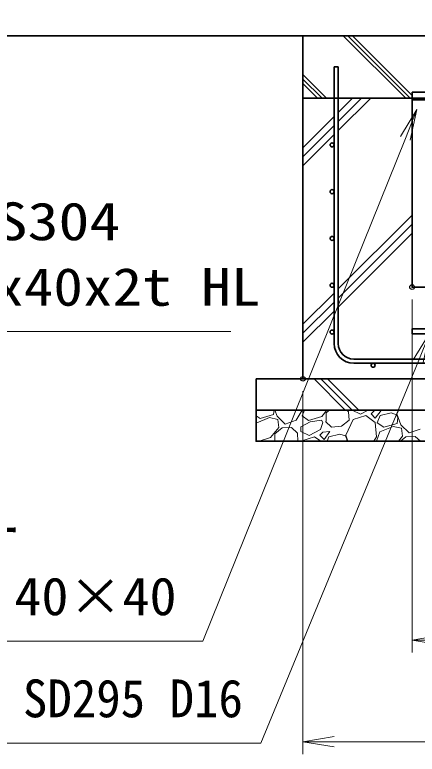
# Model space of a CAD drawing. Units: millimetres, scale not verified. Extents: x -11880 to 11880, y -8400 to 8400.
# Drawn here: x 4105 to 5395, y -2749 to -379 of the extents above; entities that cross this region are included whole.
import ezdxf
from ezdxf.enums import TextEntityAlignment as Align

# ---------------------------------------------------------------- set-up
doc = ezdxf.new("R2010")
doc.units = ezdxf.units.MM
doc.header["$LTSCALE"] = 30
doc.header["$PDMODE"] = 32
doc.header["$PDSIZE"] = 15
for name, color, linetype, lineweight in [('0-2_外形線', 7, 'Continuous', 35), ('0-4_細線', 2, 'Continuous', 35), ('0-5_寸法線', 4, 'Continuous', 18), ('0-6_0', 7, 'Continuous', 18), ('0-E_ハッチング', 253, 'Continuous', 13)]:
    doc.layers.add(name, color=color, linetype=linetype, lineweight=lineweight)
doc.layers.add('0-7_Defpoints', color=7, linetype='Continuous')
doc.styles.add('ＭＳ ゴシック', font='')
doc.styles.get('ＭＳ ゴシック').set_extended_font_data('MS Gothic')

# ---------------------------------------------------------------- blocks, each defined once
blk = doc.blocks.new('_Open')
at = {"layer": '0-6_0', "color": 4}
blk.add_line((-30, 5), (0, 0), dxfattribs=at)
blk.add_lwpolyline([(-30, -5), (0, 0), (-30, 0)], dxfattribs=at)
blk = doc.blocks.new('S293')
at = {"layer": '0-5_寸法線'}
for points in [[(16915280.4, 81784647.6), (16958936.4, 81784647.6), (16978416.9, 81832993), (16979538.1, 81835775.6)], [(16978880.7, 81832806.2), (16979538.1, 81835775.6), (16977953.1, 81833179.9)]]:
    blk.add_lwpolyline(points, dxfattribs=at)
at = {"layer": '0-5_寸法線', "color": 254, "style": 'ＭＳ ゴシック'}
for s, width, p in [('ベースアンカー', 0.75, (16915280.4, 81792348.1)), ('SS400 L5×40×40', 1.05, (16914848.4, 81786048.1))]:
    blk.add_text(s, height=3637, dxfattribs=dict(at, width=width)).set_placement(p, align=Align.BOTTOM_LEFT)
blk = doc.blocks.new('S297')
at = {"layer": '0-5_寸法線'}
blk.add_lwpolyline([(16961642.5, 81814405.9), (16929420.1, 81814405.9), (16911939.4, 81854974.6), (16910752.3, 81857729.8)], dxfattribs=at)
at = {"layer": '0-5_寸法線', "color": 254, "style": 'ＭＳ ゴシック'}
for s, width, p in [('SUS304', 1.2, (16933188.1, 81822106.4)), ('80x40x2t HL', 1.15, (16933188.1, 81815806.4))]:
    blk.add_text(s, height=3637, dxfattribs=dict(at, width=width)).set_placement(p, align=Align.BOTTOM_LEFT)
blk = doc.blocks.new('fgdffhfhhg')
at = {"layer": '0-2_外形線'}
for p, q in [((-7500, -5430), (-7500, -6000)), ((-7500, -5430), (7500, -5430)), ((7500, -6000), (-7500, -6000)), ((-7500, -6000), (-7500, -6180)), ((7500, -6000), (-7500, -6000)), ((-7500, -6000), (-7500, -6180)), ((7500, -6180), (-7500, -6180)), ((-4890, -28200), (-7500, -28200)), ((-7500, -28200), (-7500, -28680)), ((-7500, -28680), (-4860, -28680))]:
    blk.add_line(p, q, dxfattribs=at)
for points in [[(-18000, 0), (18000, 0), (18000, -6000), (-18000, -6000)], [(18000, -6000), (-18000, -6000), (-18000, -33000), (18000, -33000)], [(-22500, -33000), (22500, -33000), (22500, -36000), (-22500, -36000)], [(-22500, -36000), (22500, -36000), (22500, -39000), (-22500, -39000)]]:
    blk.add_lwpolyline(points, close=True, dxfattribs=at)
blk.add_lwpolyline([(-7500, -6180), (-7500, -24180), (7500, -24180)], dxfattribs=at)
at = {"layer": '0-4_細線'}
for p, q in [((-15000, -29610), (-15000, -3000)), ((-15000, -3000), (-14610, -3000)), ((-14610, -3000), (-14610, -29610)), ((-13110, -31110), (13110, -31110)), ((13110, -31500), (-13110, -31500))]:
    blk.add_line(p, q, dxfattribs=at)
for centre in [(-15195, -10500), (-15195, -15000), (-15195, -19500), (-15195, -24000), (-15195, -28500), (-11250, -31695)]:
    blk.add_circle(centre, 195, dxfattribs=at)
for radius in [1890, 1500]:
    blk.add_arc((-13110, -29610), radius, 180, 270, dxfattribs=at)
at = {"layer": '0-E_ハッチング'}
for p, q in [((-8115.7, -6000), (-14115.7, 0)), ((-7680.7, -6000), (-13680.7, 0)), ((-7500, -5745.7), (-13245.7, 0)), ((-15731, -6000), (-18000, -3731)), ((-16166, -6000), (-18000, -4166)), ((-16601, -6000), (-18000, -4601)), ((-14610, -7387.2), (-13222.8, -6000)), ((-14610, -8257.2), (-12352.8, -6000)), ((-14610, -9127.2), (-11482.8, -6000)), ((-18000, -10777.2), (-15000, -7777.2)), ((-18000, -11647.2), (-15000, -8647.2)), ((-18000, -12517.2), (-15000, -9517.2)), ((-14610, -24357.7), (-7500, -17247.7)), ((-14610, -25227.7), (-7500, -18117.7)), ((-14610, -26097.7), (-7500, -18987.7)), ((-18000, -27747.7), (-15000, -24747.7)), ((-18000, -28617.7), (-15000, -25617.7)), ((-18000, -29487.7), (-15000, -26487.7)), ((-13931.8, -36000), (-16931.8, -33000)), ((-13279.3, -36000), (-16279.3, -33000)), ((-12626.8, -36000), (-15626.8, -33000)), ((-20825.7, -36445.1), (-20774.6, -36000)), ((-20689.2, -36000), (-20477.2, -36589.5)), ((-18639.9, -36983.1), (-18076.7, -36000)), ((-18060.5, -36569.9), (-17858.8, -36000)), ((-15691.4, -36000), (-16197.8, -36606.6)), ((-15776.1, -37067.1), (-15766.2, -36254.7)), ((-15766.2, -36254.7), (-15461.1, -36000)), ((-13790.7, -36000), (-13607.8, -36168.9)), ((-13568.4, -36960.9), (-13607.8, -36168.9)), ((-13262.8, -36026), (-13263.7, -36000)), ((-12475.8, -36392.9), (-13262.8, -36026)), ((-11720.2, -36000), (-12475.8, -36392.9)), ((-11162.2, -36079.7), (-11445.9, -36370.4)), ((-10489.2, -36031.8), (-11162.2, -36079.7)), ((-11044.7, -36781.5), (-10489.2, -36031.8)), ((-8781.6, -36000), (-8959.4, -36379.7)), ((-22500, -36552.4), (-22118.9, -36807.6)), ((-22500, -37254.1), (-21228.4, -36727.4)), ((-22118.9, -36807.6), (-20825.7, -36445.1)), ((-21228.4, -36727.4), (-20404.1, -36905.6)), ((-20477.2, -36589.5), (-19695.2, -37362.5)), ((-20404.1, -36905.6), (-20315.4, -37677.1)), ((-17470.6, -37018.4), (-18060.5, -36569.9)), ((-16197.8, -36606.6), (-17470.6, -37018.4)), ((-16223.1, -36963.5), (-17310.8, -37125.4)), ((-16071.8, -37189.5), (-16223.1, -36963.5)), ((-14304.1, -37554.3), (-13568.4, -36960.9)), ((-13182.6, -36916.6), (-13887.4, -38420.9)), ((-11959.1, -36525.2), (-13182.6, -36916.6)), ((-11049.6, -37187.7), (-11959.1, -36525.2)), ((-11445.9, -36370.4), (-11044.7, -36781.5)), ((-10572.3, -36528.1), (-10860.9, -37225.1)), ((-9525.4, -36267.7), (-10572.3, -36528.1)), ((-8988.3, -36449.4), (-9525.4, -36267.7)), ((-8865.8, -36745.1), (-8988.3, -36449.4)), ((-8959.4, -36379.7), (-8580.1, -37435)), ((-8928.5, -37290.6), (-8865.8, -36745.1)), ((-20315.4, -37677.1), (-21125.7, -38647.9)), ((-19695.2, -37362.5), (-18639.9, -36983.1)), ((-17310.8, -37125.4), (-18206.3, -37611.8)), ((-18190.8, -38067.3), (-18206.3, -37611.8)), ((-16071.8, -37189.5), (-16311.2, -37866)), ((-15825.4, -37087.5), (-15243.9, -37654.9)), ((-15243.9, -37654.9), (-14304.1, -37554.3)), ((-10933.5, -38583), (-11049.6, -37187.7)), ((-10860.9, -37225.1), (-10221.8, -37653.1)), ((-10612.5, -38103.6), (-9331.2, -37572.9)), ((-10221.8, -37653.1), (-8928.5, -37290.6)), ((-9331.2, -37572.9), (-8506.9, -37751.1)), ((-8580.1, -37435), (-7798, -38208)), ((-20702.8, -39000), (-20694.2, -38295.9)), ((-20694.2, -38295.9), (-20007.8, -37722.9)), ((-20007.8, -37722.9), (-19096.8, -37692)), ((-19096.8, -37692), (-18535.8, -38210.2)), ((-18496.5, -39000), (-18535.8, -38210.2)), ((-17403.8, -38434.1), (-18190.8, -38067.3)), ((-16311.2, -37866), (-17403.8, -38434.1)), ((-16090.1, -38120.9), (-16373.9, -38411.6)), ((-15417.1, -38073.1), (-16090.1, -38120.9)), ((-15972.6, -38822.8), (-15417.1, -38073.1)), ((-14453.4, -38309), (-15500.2, -38569.4)), ((-13916.3, -38490.6), (-14453.4, -38309)), ((-10929.7, -39000), (-10612.5, -38103.6)), ((-8506.9, -37751.1), (-8418.2, -38522.6)), ((-7798, -38208), (-6742.7, -37828.6)), ((-22477, -39000), (-22500, -38982.5)), ((-21125.7, -38647.9), (-22214.3, -39000)), ((-18110.6, -38957.8), (-18130.4, -39000)), ((-16887.1, -38566.5), (-18110.6, -38957.8)), ((-16291.9, -39000), (-16887.1, -38566.5)), ((-16373.9, -38411.6), (-15972.6, -38822.8)), ((-15500.2, -38569.4), (-15678.6, -39000)), ((-13793.8, -38786.3), (-13916.3, -38490.6)), ((-13887.4, -38420.9), (-13679.2, -39000)), ((-13818.4, -39000), (-13793.8, -38786.3)), ((-11172.4, -39000), (-10933.5, -38583)), ((-8418.2, -38522.6), (-8816.7, -39000)), ((-8627.6, -39000), (-8110.6, -38568.4)), ((-8110.6, -38568.4), (-7199.6, -38537.5)), ((-7199.6, -38537.5), (-6698.9, -39000))]:
    blk.add_line(p, q, dxfattribs=at)
blk = doc.blocks.new('S310')
at = {"layer": '0-5_寸法線'}
for points in [[(16920441.5, 81774828.3), (16964529.5, 81774828.3), (16979638, 81811508.5), (16980780.5, 81814282.5)], [(16980100.3, 81811318.1), (16980780.5, 81814282.5), (16979175.7, 81811699)]]:
    blk.add_lwpolyline(points, dxfattribs=at)
at = {"layer": '0-5_寸法線', "color": 254, "style": 'ＭＳ ゴシック', "width": 0.95}
blk.add_text('異形丸鋼 SD295 D16', height=3637, dxfattribs=at).set_placement((16920441.5, 81776228.8), align=Align.BOTTOM_LEFT)

msp = doc.modelspace()

# ---------------------------------------------------------------- linework, layer by layer
at = {"layer": '0-2_外形線'}
for q in [(6229.01, -446.03), (6204.16, -446.03)]:
    msp.add_line((-1248.99, -446.03), q, dxfattribs=at)
at = {"layer": '0-5_寸法線'}
for p, q in [((5379.01, -1292.03), (5379.01, -2423.53)), ((5029.01, -1586.03), (5029.01, -2749.35)), ((5379.01, -2383.53), (5879.01, -2383.53)), ((5029.01, -2709.35), (6229.01, -2709.35))]:
    msp.add_line(p, q, dxfattribs=at)
at = {"layer": '0-7_Defpoints'}
for p in [(5379.01, -1252.03), (5029.01, -1546.03)]:
    msp.add_point(p, dxfattribs=at)

# ---------------------------------------------------------------- block references
at = {"layer": '0-2_外形線', "xscale": 0.03333333, "yscale": 0.03333333}
msp.add_blockref('fgdffhfhhg', (5629.01, -446.03), dxfattribs=at)
at = {"layer": '0-5_寸法線', "xscale": 0.03333333, "yscale": 0.03333333}
for name in ['S297', 'S293', 'S310']:
    msp.add_blockref(name, (-560589.92, -2728541.35), dxfattribs=at)
at = {"layer": '0-5_寸法線', "xscale": 3.333333, "yscale": 3.333333, "rotation": 180}
for p in [(5379.01, -2383.53), (5029.01, -2709.35)]:
    msp.add_blockref('_Open', p, dxfattribs=at)

doc.saveas('drawing.dxf')
